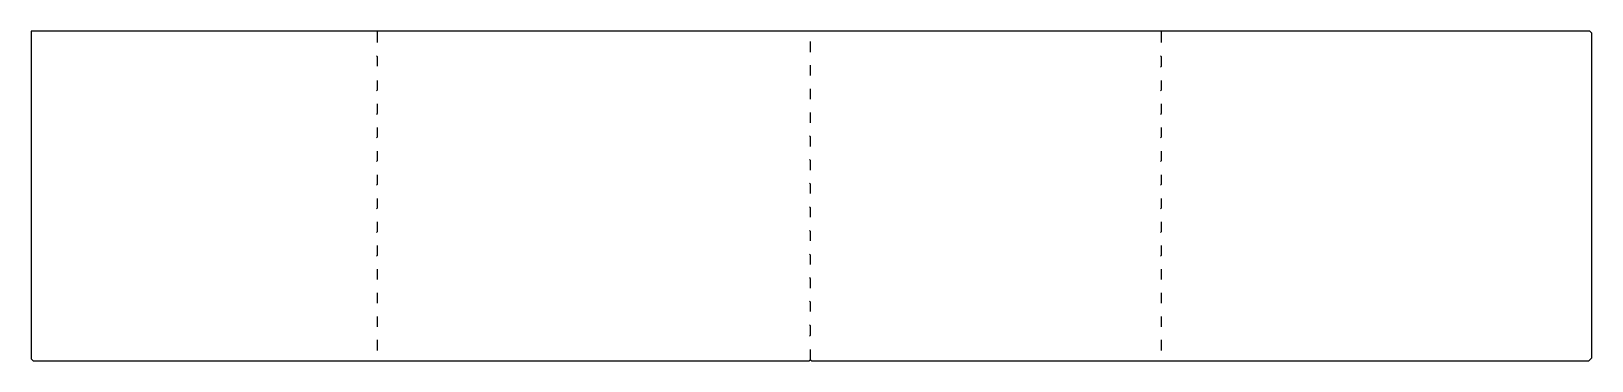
# Model space of a CAD drawing. Extents: x 85 to 1739, y 20 to 369.
import ezdxf

# ---------------------------------------------------------------- set-up
doc = ezdxf.new("R2010")
doc.units = 0
doc.layers.get('0').update_dxf_attribs({"linetype": 'CONTINUOUS'})

msp = doc.modelspace()

# ---------------------------------------------------------------- linework, layer by layer
at = {"color": 250, "linetype": 'CONTINUOUS'}
msp.add_lwpolyline([(911, 21), (912, 20), (1736, 20), (1738, 22), (1739, 23), (1739, 367), (1737, 369), (85, 369), (85, 22), (87, 20), (909, 20), (911, 21), (911, 32)], dxfattribs=at)
at = {"color": 251, "linetype": 'CONTINUOUS'}
for points in [[(452, 357), (452, 369)], [(1283, 357), (1283, 369)], [(911, 347), (911, 358)], [(452, 332), (452, 342), (451, 343)], [(911, 322), (911, 333)], [(1282, 331), (1283, 332), (1283, 342), (1282, 343)], [(911, 297), (911, 308)], [(911, 272), (911, 283)], [(911, 247), (911, 257), (910, 258)], [(911, 222), (911, 232), (910, 233)], [(911, 197), (911, 207), (910, 208)], [(911, 172), (911, 182), (910, 183)], [(911, 147), (911, 157), (910, 158)], [(911, 122), (911, 132), (910, 133)], [(452, 106), (452, 117)], [(1283, 106), (1283, 117)], [(911, 97), (911, 107), (910, 108)], [(452, 81), (452, 92)], [(911, 72), (911, 82), (910, 83)], [(1283, 81), (1283, 92)], [(452, 56), (452, 67)], [(1283, 56), (1283, 67)], [(910, 46), (911, 47), (911, 57), (910, 58)], [(452, 31), (452, 42)], [(1283, 31), (1283, 42)]]:
    msp.add_lwpolyline(points, dxfattribs=at)
at = {"color": 252, "linetype": 'CONTINUOUS'}
for points in [[(451, 306), (452, 307), (452, 317)], [(1282, 306), (1283, 307), (1283, 317)], [(451, 281), (452, 282), (452, 292)], [(1282, 281), (1283, 282), (1283, 292)], [(451, 256), (452, 257), (452, 267)], [(1282, 256), (1283, 257), (1283, 267)], [(451, 231), (452, 232), (452, 242)], [(1282, 231), (1283, 232), (1283, 242)], [(451, 206), (452, 207), (452, 217)], [(1282, 206), (1283, 207), (1283, 217)], [(451, 181), (452, 182), (452, 192)], [(1282, 181), (1283, 182), (1283, 192)], [(451, 156), (452, 157), (452, 167)], [(1282, 156), (1283, 157), (1283, 167)], [(451, 131), (452, 132), (452, 142)], [(1282, 131), (1283, 132), (1283, 142)]]:
    msp.add_lwpolyline(points, dxfattribs=at)

doc.saveas('drawing.dxf')
